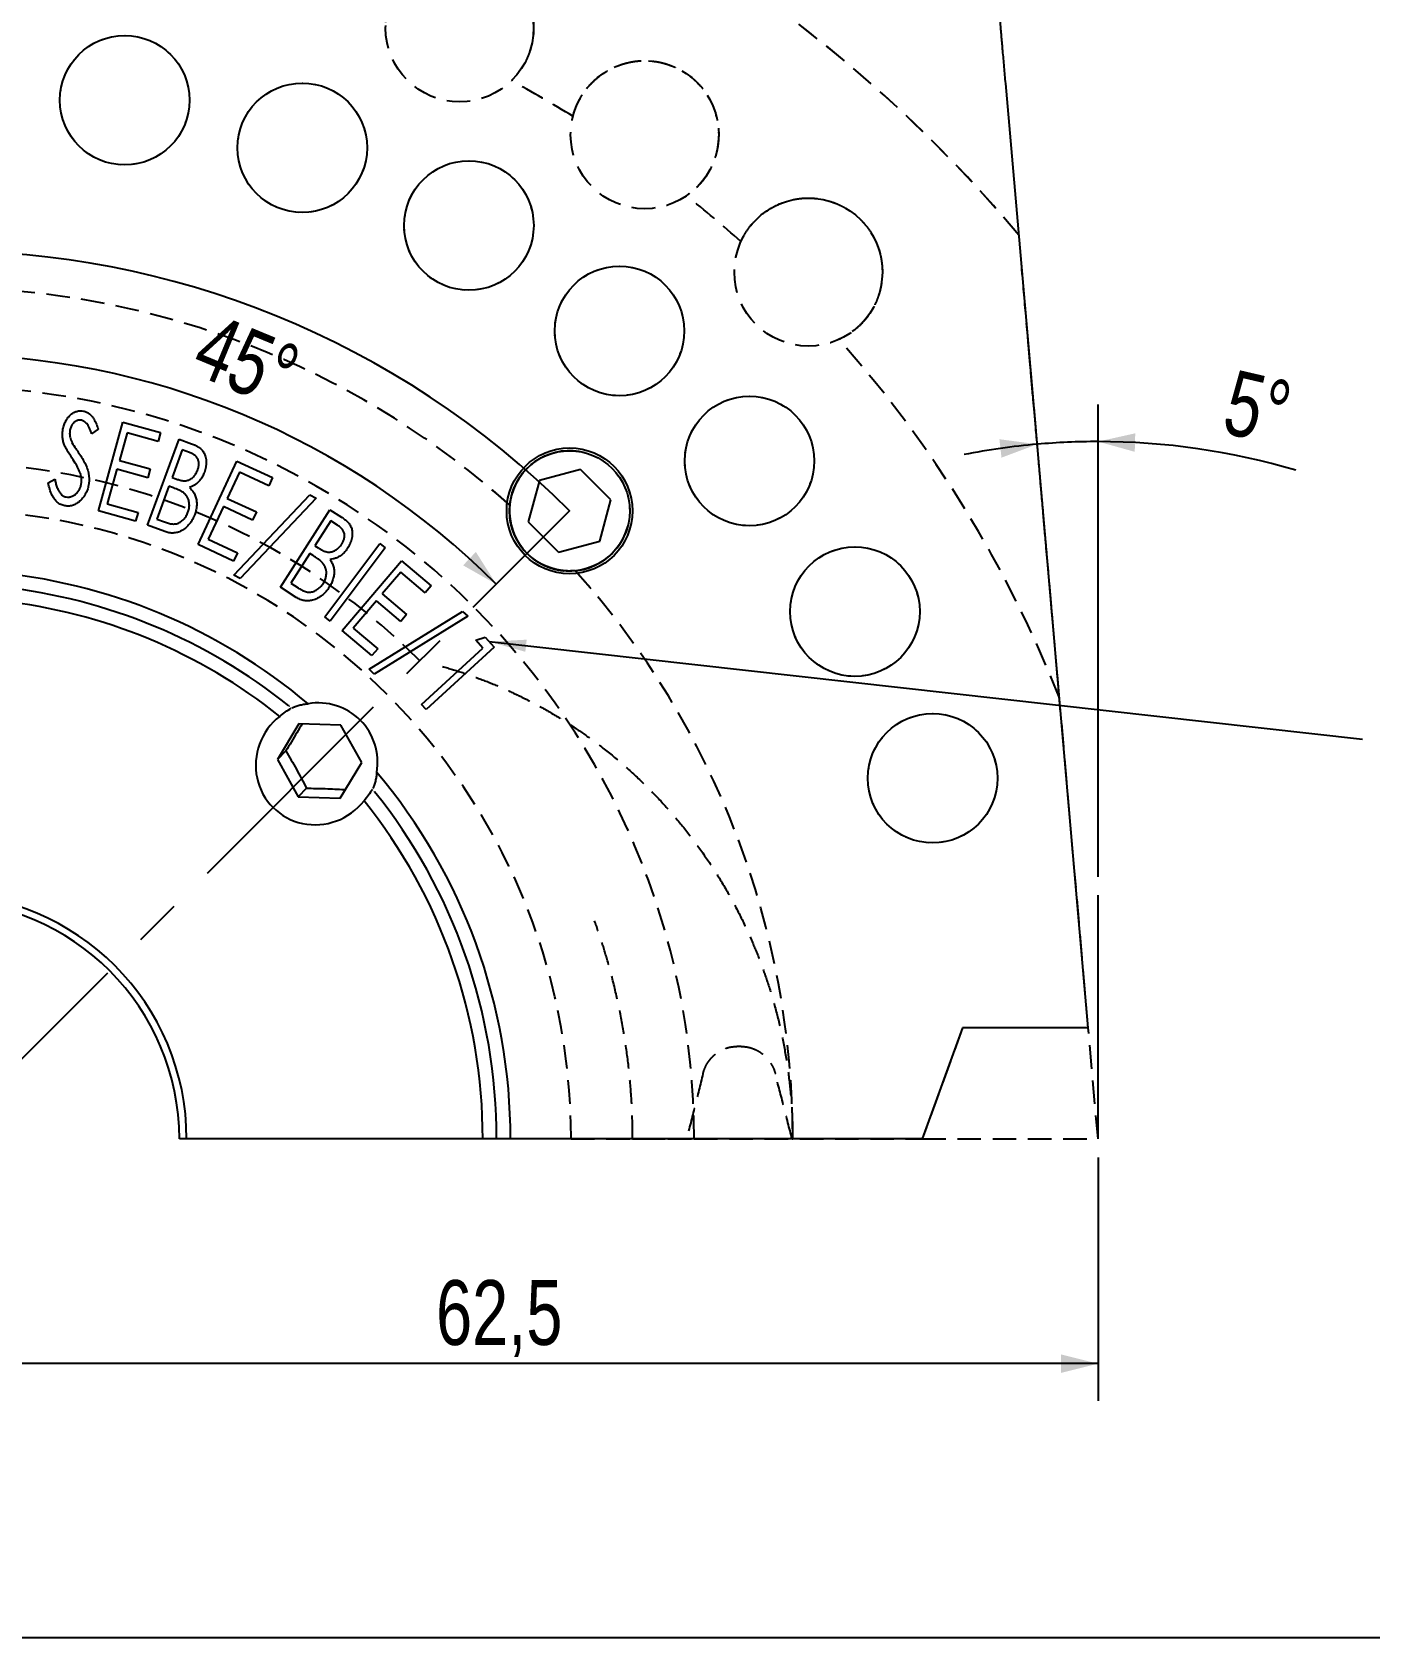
# Model space of a CAD drawing. Header units: millimetres. Extents: x 8 to 862, y 8 to 585.
# Drawn here: x 122.3 to 194.6, y 8 to 94.8 of the extents above; entities that cross this region are included whole.
import ezdxf

# ---------------------------------------------------------------- set-up
doc = ezdxf.new("R2010")
doc.units = ezdxf.units.MM
doc.header["$PDSIZE"] = -1
doc.linetypes.add('CENTERX2', pattern=[20.32, 12.7, -2.54, 2.54, -2.54])
doc.linetypes.add('HIDDEN', pattern=[1.905, 1.27, -0.635])
for name, color, linetype in [('CENTERLINE', 4, 'CENTERX2'), ('DETAIL', 3, 'Continuous'), ('DIMENSIONS', 2, 'Continuous'), ('HIDDEN', 3, 'HIDDEN'), ('TEXT', 2, 'Continuous')]:
    doc.layers.add(name, color=color, linetype=linetype)
doc.layers.add('OUTLINE', color=7, linetype='Continuous', lineweight=25)
doc.styles.add('SLDTEXTSTYLE0', font='TXT', dxfattribs={"width": 0.75})
doc.dimstyles.new('SLDDIMSTYLE19', dxfattribs={"dimtxt": 0.18, "dimasz": 2, "dimexe": 0, "dimexo": 0.0625, "dimgap": 0, "dimtad": 0, "dimtih": 1, "dimtoh": 1, "dimdec": 0, "dimrnd": 1e-09, "dimzin": 0, "dimdsep": 46, "dimtxsty": 'Standard', "dimsah": 1, "dimcen": 0.09, "dimadec": 0, "dimazin": 0, "dimtfac": 2, "dimtdec": 0, "dimtofl": 0, "dimtmove": 0, "dimatfit": 3, "dimfxl": 0, "dimfrac": 2, "dimtolj": 1, "dimtzin": 0, "dimarcsym": 0})
doc.dimstyles.new('SLDDIMSTYLE2', dxfattribs={"dimtxt": 3.5, "dimasz": 2, "dimexe": 0, "dimexo": 0.0625, "dimgap": 0.875, "dimtad": 1, "dimrnd": 1e-09, "dimzin": 12, "dimdsep": 46, "dimtxsty": 'SLDTEXTSTYLE0', "dimsah": 1, "dimcen": 0.09, "dimadec": 0, "dimazin": 3, "dimtfac": 1, "dimtofl": 0, "dimtmove": 0, "dimatfit": 3, "dimfxl": 0, "dimfrac": 2, "dimtolj": 1, "dimtzin": 12, "dimarcsym": 0})
doc.dimstyles.new('SLDDIMSTYLE8', dxfattribs={"dimtxt": 3.5, "dimasz": 2, "dimexe": 0, "dimexo": 0.0625, "dimgap": 0.875, "dimtad": 1, "dimdec": 4, "dimzin": 12, "dimdsep": 46, "dimtxsty": 'SLDTEXTSTYLE0', "dimsah": 1, "dimcen": 0.09, "dimazin": 3, "dimtfac": 1, "dimtofl": 0, "dimtmove": 0, "dimatfit": 3, "dimfxl": 0, "dimfrac": 2, "dimtolj": 1, "dimtzin": 12, "dimarcsym": 0})

# ---------------------------------------------------------------- blocks, each defined once
blk = doc.blocks.new('_D_70')
at = {"layer": 'DIMENSIONS'}
blk.add_arc((117.359, 34.961), 42.397, 45, 90, dxfattribs=at)
for points in [[(117.359, 77.358), (119.347, 76.811), (119.37, 77.811)], [(147.338, 64.94), (146.236, 66.683), (145.546, 65.959)]]:
    blk.add_solid(points, dxfattribs=at)
at = {"layer": 'DIMENSIONS', "insert": (132.059, 79.646), "char_height": 3.5, "attachment_point": 1, "rotation": 337.5, "style": 'SLDTEXTSTYLE0'}
blk.add_mtext('45°', dxfattribs=at)
blk = doc.blocks.new('_D_72')
at = {"layer": 'DIMENSIONS'}
for p, q in [((117.359, 33.961), (117.359, 20.819)), ((179.859, 33.961), (179.859, 20.819)), ((179.859, 22.819), (117.359, 22.819))]:
    blk.add_line(p, q, dxfattribs=at)
for points in [[(117.359, 22.819), (119.359, 22.319), (119.359, 23.319)], [(179.859, 22.819), (177.859, 23.319), (177.859, 22.319)]]:
    blk.add_solid(points, dxfattribs=at)
at = {"layer": 'DIMENSIONS', "insert": (144.083, 27.331), "char_height": 3.5, "attachment_point": 1, "style": 'SLDTEXTSTYLE0'}
blk.add_mtext('62,5', dxfattribs=at)
blk = doc.blocks.new('_D_73')
at = {"layer": 'DIMENSIONS'}
blk.add_line((179.859, 49.133), (179.859, 74.648), dxfattribs=at)
for start, end in [(95, 101.07347), (90, 95), (73.52764, 90)]:
    blk.add_arc((179.859, 34.961), 37.686, start, end, dxfattribs=at)
for points in [[(179.859, 72.648), (181.845, 72.095), (181.872, 73.094)], [(176.575, 72.504), (174.531, 72.774), (174.644, 71.78)]]:
    blk.add_solid(points, dxfattribs=at)
at = {"layer": 'DIMENSIONS', "insert": (187.249, 76.567), "char_height": 3.5, "attachment_point": 1, "rotation": 346.90855, "style": 'SLDTEXTSTYLE0'}
blk.add_mtext('5°', dxfattribs=at)

msp = doc.modelspace()

# ---------------------------------------------------------------- linework, layer by layer
at = {"color": 7, "linetype": 'Continuous', "lineweight": 0}
msp.add_point((151.30031, 68.90222), dxfattribs=at)
at = {"layer": 'CENTERLINE'}
msp.add_line((117.35918, 34.96109), (151.30031, 68.90222), dxfattribs=at)
at = {"layer": 'DETAIL'}
msp.add_arc((151.30031, 68.90222), 3.25, 75, 345, dxfattribs=at)
msp.add_arc((151.30031, 68.90222), 3.25, 75, 345, dxfattribs=at)
at = {"layer": 'HIDDEN'}
for p, q in [((179.33425, 40.96109), (176.06286, 78.35323)), ((172.543, 40.96109), (170.35918, 34.96109)), ((179.33425, 40.96109), (172.543, 40.96109)), ((179.85918, 34.96109), (179.33425, 40.96109)), ((160.57525, 39.96109), (160.33636, 39.96109)), ((151.37801, 34.96109), (157.62191, 34.96109)), ((154.70918, 34.96109), (158.0304, 34.96109)), ((158.0304, 34.96109), (170.35918, 34.96109)), ((163.32639, 34.96109), (163.35918, 34.96109)), ((170.35918, 34.96109), (179.85918, 34.96109))]:
    msp.add_line(p, q, dxfattribs=at)
for centre, radius in [((145.35764, 95.00398), 4), ((127.25713, 91.09513), 3.5), ((155.35862, 89.22991), 4), ((136.85433, 88.52357), 3.5), ((145.85918, 84.32454), 3.5), ((164.20501, 81.80691), 4), ((153.99808, 78.62562), 3.5), ((161.02372, 71.59998), 3.5), ((151.30031, 68.90222), 3.25), ((166.72263, 63.46109), 3.5), ((170.92166, 54.45624), 3.5)]:
    msp.add_circle(centre, radius, dxfattribs=at)
for radius, start, end in [(76, 39.9913068, 140.0086932), (76, 39.9913068, 82.4391568), (64.95, 58.3046094, 61.6953906), (64.95, 48.3046094, 51.6953906), (46, 48.1240038, 86.8759962), (46, 48.1240038, 86.8759962), (64.95, 21.5408666, 41.6953906), (40.67122, 0, 180), (36.55, 45, 135), (36.55, 45, 135), (34.01882, 0, 180), (46, 0, 41.8759962), (46, 0, 41.8759962)]:
    msp.add_arc((117.35918, 34.96109), radius, start, end, dxfattribs=at)
for points, knots in [([(141.36938, 95.31018), (141.38697, 95.46773), (141.42223, 95.78339), (141.54381, 96.2379), (141.71306, 96.67475), (141.93393, 97.09019), (142.20525, 97.48162), (142.52772, 97.84496), (142.90058, 98.17372), (143.29455, 98.44153), (143.69833, 98.65172), (144.10123, 98.8099), (144.50425, 98.91917), (144.8987, 98.98315), (145.27632, 99.00904), (145.64474, 98.99931), (145.998, 98.95689), (146.33123, 98.88841), (146.66242, 98.79069), (146.98656, 98.6624), (147.29925, 98.50649), (147.63689, 98.30027), (147.98372, 98.03331), (148.3318, 97.69365), (148.63358, 97.31597), (148.88819, 96.90448), (149.08617, 96.47699), (149.22948, 96.04097), (149.32039, 95.60492), (149.36176, 95.17297), (149.35676, 94.7478), (149.3083, 94.33415), (149.20837, 93.88631), (149.0413, 93.41253), (148.78932, 92.92633), (148.49489, 92.50077), (148.26129, 92.2561), (148.15581, 92.14562)], [0, 0, 0, 0, 0.03441578, 0.06895525, 0.10349959, 0.13792268, 0.17254143, 0.20731243, 0.24204361, 0.27660793, 0.30402444, 0.33149758, 0.35888024, 0.38053764, 0.40224705, 0.42387907, 0.44197981, 0.460131, 0.47821957, 0.49637154, 0.51458899, 0.53274261, 0.55843152, 0.58413587, 0.61213225, 0.64014859, 0.6692329, 0.69842565, 0.72755224, 0.75707524, 0.78670281, 0.81635283, 0.84590655, 0.88618371, 0.92655845, 0.96683737, 1, 1, 1, 1]), ([(151.48412, 90.22402), (151.52881, 90.37612), (151.61834, 90.68086), (151.81699, 91.10735), (152.05954, 91.50817), (152.34918, 91.87895), (152.68436, 92.21732), (153.06502, 92.51914), (153.48931, 92.77816), (153.9238, 92.97349), (154.35794, 93.11038), (154.78218, 93.19619), (155.19806, 93.23381), (155.59762, 93.22833), (155.97401, 93.18824), (156.33514, 93.1147), (156.67566, 93.01157), (156.99194, 92.88626), (157.30113, 92.73251), (157.59808, 92.5499), (157.87893, 92.34205), (158.17564, 92.08034), (158.47084, 91.7572), (158.75466, 91.36227), (158.98626, 90.93791), (159.16555, 90.48847), (159.28629, 90.03309), (159.35171, 89.57881), (159.36552, 89.1336), (159.33125, 88.70103), (159.25249, 88.28318), (159.13295, 87.88423), (158.95676, 87.46055), (158.70996, 87.02298), (158.37738, 86.58792), (158.01353, 86.21996), (157.74099, 86.01957), (157.61793, 85.92908)], [0, 0, 0, 0, 0.0344158, 0.06895515, 0.10349966, 0.13792265, 0.17254148, 0.2073124, 0.24204352, 0.27660792, 0.30402453, 0.33149758, 0.35888017, 0.38053763, 0.40224699, 0.423879, 0.44197969, 0.46013107, 0.47821964, 0.49637156, 0.51458901, 0.53274263, 0.55843149, 0.58413577, 0.61213219, 0.64014857, 0.66923284, 0.69842564, 0.72755231, 0.7570753, 0.78670285, 0.81635287, 0.84590658, 0.88618367, 0.92655843, 0.96683732, 1, 1, 1, 1]), ([(160.56199, 83.45872), (160.63241, 83.60075), (160.7735, 83.88532), (161.0432, 84.27083), (161.35166, 84.62344), (161.70129, 84.93829), (162.09013, 85.21332), (162.51742, 85.44445), (162.98024, 85.62586), (163.44205, 85.74277), (163.89337, 85.80219), (164.32606, 85.81302), (164.74216, 85.77787), (165.1347, 85.70308), (165.4984, 85.59825), (165.84128, 85.46311), (166.15872, 85.30242), (166.44843, 85.12409), (166.72622, 84.91899), (166.98695, 84.68758), (167.22745, 84.43412), (167.4742, 84.12487), (167.7088, 83.75538), (167.91974, 83.31716), (168.07413, 82.85903), (168.17265, 82.38528), (168.21247, 81.91586), (168.19801, 81.45712), (168.1343, 81.01628), (168.02545, 80.59622), (167.87532, 80.1984), (167.68832, 79.82627), (167.44124, 79.43962), (167.1222, 79.05156), (166.71913, 78.68086), (166.29691, 78.38167), (165.99372, 78.23164), (165.85681, 78.1639)], [0, 0, 0, 0, 0.03441591, 0.06895526, 0.1034996, 0.1379226, 0.17254146, 0.20731229, 0.24204359, 0.27660802, 0.30402456, 0.33149761, 0.3588802, 0.38053769, 0.402247, 0.42387901, 0.44197963, 0.46013098, 0.47821975, 0.49637153, 0.51458888, 0.53274254, 0.55843152, 0.58413574, 0.61213214, 0.64014873, 0.66923288, 0.69842569, 0.72755225, 0.75707527, 0.78670284, 0.81635284, 0.84590656, 0.88618368, 0.92655845, 0.96683726, 1, 1, 1, 1]), ([(177.77281, 58.80844), (177.7228, 59.38009), (177.62278, 60.52338), (177.47391, 62.22494), (177.32591, 63.91663), (177.1649, 65.75683), (176.99134, 67.74073), (176.80561, 69.86357), (176.62157, 71.96718), (176.41843, 74.2891), (176.19687, 76.8215), (175.95736, 79.55904), (175.79989, 81.35905), (175.72115, 82.25901)], [0, 0, 0, 0, 0.06977122, 0.13954296, 0.20943678, 0.27933101, 0.36913129, 0.458953, 0.54877961, 0.63858676, 0.75905011, 0.87953059, 1, 1, 1, 1]), ([(148.06513, 69.21229), (147.98023, 69.28805), (147.81016, 69.43981), (147.58639, 69.63583), (147.38941, 69.80654), (147.22542, 69.94711), (147.09525, 70.05775), (147.00104, 70.13724), (146.94565, 70.18388), (146.92839, 70.19836), (146.94947, 70.1806), (147.00995, 70.1298), (147.10722, 70.04761), (147.24, 69.93464), (147.40741, 69.79103), (147.60616, 69.61861), (147.82511, 69.42658), (147.98755, 69.28155), (148.06513, 69.21229)], [0, 0, 0, 0, 0.0629023, 0.12600441, 0.18890577, 0.25181299, 0.31492161, 0.37782854, 0.4406061, 0.50358444, 0.56636282, 0.62897078, 0.69177806, 0.7543868, 0.81708507, 0.87998188, 0.94267982, 1, 1, 1, 1]), ([(151.61038, 65.66704), (151.49257, 65.65956), (151.25661, 65.64456), (150.89929, 65.67117), (150.54424, 65.73419), (150.19572, 65.83887), (149.85856, 65.98224), (149.54256, 66.16044), (149.25241, 66.37088), (148.99009, 66.60775), (148.75718, 66.86844), (148.55689, 67.1493), (148.3891, 67.44492), (148.25259, 67.75633), (148.15001, 68.08022), (148.08224, 68.41227), (148.04173, 68.79194), (148.05652, 69.05756), (148.06513, 69.21229)], [0, 0, 0, 0, 0.06327573, 0.12673552, 0.18999069, 0.25345678, 0.31713628, 0.38058339, 0.44117876, 0.50197877, 0.56257117, 0.62115972, 0.67993397, 0.73853292, 0.79797187, 0.85758858, 0.91704347, 1, 1, 1, 1]), ([(148.06513, 69.21229), (148.05765, 69.09448), (148.04265, 68.85852), (148.06926, 68.5012), (148.13228, 68.14615), (148.23696, 67.79763), (148.38033, 67.46048), (148.55854, 67.14447), (148.76897, 66.85431), (149.00584, 66.592), (149.26654, 66.35908), (149.54739, 66.1588), (149.84301, 65.991), (150.15442, 65.8545), (150.47831, 65.75192), (150.81036, 65.68415), (151.19003, 65.64364), (151.45565, 65.65843), (151.61038, 65.66704)], [0, 0, 0, 0, 0.06327517, 0.12673534, 0.18999055, 0.25345599, 0.31713566, 0.38058337, 0.44117789, 0.50197885, 0.56257129, 0.62115988, 0.67993417, 0.73853303, 0.79797143, 0.85758853, 0.91704376, 1, 1, 1, 1]), ([(151.61038, 65.66704), (151.68614, 65.58214), (151.83791, 65.41207), (152.03392, 65.1883), (152.20464, 64.99131), (152.3452, 64.82733), (152.45584, 64.69716), (152.53533, 64.60295), (152.58198, 64.54755), (152.59645, 64.5303), (152.5787, 64.55138), (152.52789, 64.61186), (152.44571, 64.70913), (152.33273, 64.8419), (152.18912, 65.00932), (152.0167, 65.20807), (151.82467, 65.42701), (151.67965, 65.58946), (151.61038, 65.66704)], [0, 0, 0, 0, 0.06290217, 0.12600428, 0.18890575, 0.25181298, 0.31492161, 0.37782849, 0.44060608, 0.50358547, 0.56636281, 0.62897078, 0.69177806, 0.75438782, 0.81708512, 0.87998194, 0.94268065, 1, 1, 1, 1]), ([(144.42475, 60.4932), (144.7866, 60.3855), (145.51067, 60.16997), (146.57841, 59.78411), (147.62989, 59.35384), (148.67303, 58.87024), (149.70543, 58.33323), (150.72444, 57.74213), (151.71633, 57.10453), (152.74859, 56.37259), (153.81122, 55.53398), (154.89255, 54.57848), (155.92265, 53.56289), (156.897, 52.49196), (157.81124, 51.37054), (158.664, 50.1987), (159.45245, 48.97859), (160.17575, 47.71369), (160.77982, 46.50991), (161.28004, 45.37974), (161.69215, 44.33239), (162.06038, 43.26844), (162.41607, 42.08326), (162.74094, 40.77253), (163.01602, 39.33474), (163.21223, 37.88292), (163.33598, 36.42349), (163.35146, 35.44819), (163.35918, 34.96109)], [0, 0, 0, 0, 0.0335752, 0.06718415, 0.10079356, 0.13436923, 0.1690761, 0.20381938, 0.23856303, 0.27327033, 0.31553835, 0.3579341, 0.4003959, 0.44285888, 0.48525759, 0.52752755, 0.57010346, 0.6127117, 0.65528784, 0.68812348, 0.72098843, 0.75385346, 0.78668922, 0.82928748, 0.87198131, 0.91470747, 0.95740153, 1, 1, 1, 1]), ([(154.70918, 34.96109), (154.70198, 35.49758), (154.68758, 36.57086), (154.57164, 38.17718), (154.38582, 39.78727), (154.12137, 41.3974), (153.77989, 43.00387), (153.40456, 44.42975), (153.02458, 45.67987), (152.77392, 46.39649), (152.64853, 46.75499)], [0, 0, 0, 0, 0.13375925, 0.26759027, 0.4013495, 0.53777862, 0.67428387, 0.81071299, 0.90530577, 1, 1, 1, 1]), ([(158.50876, 38.47873), (158.54035, 38.58441), (158.60447, 38.79886), (158.76268, 39.0908), (158.96297, 39.35387), (159.20145, 39.57557), (159.47483, 39.75423), (159.76042, 39.87529), (160.05106, 39.94798), (160.24057, 39.95669), (160.33636, 39.96109)], [0, 0, 0, 0, 0.12622708, 0.25615147, 0.38240338, 0.51224577, 0.63980096, 0.77098553, 0.88423983, 1, 1, 1, 1]), ([(160.57525, 39.96109), (160.68277, 39.95555), (160.89685, 39.94453), (161.21247, 39.85544), (161.5089, 39.71587), (161.78087, 39.52288), (162.01513, 39.28806), (162.20904, 39.01305), (162.3439, 38.74033), (162.39889, 38.55486), (162.42146, 38.47873)], [0, 0, 0, 0, 0.13026707, 0.25937968, 0.39229869, 0.52030138, 0.65209293, 0.77877977, 0.90919935, 1, 1, 1, 1]), ([(158.50876, 38.47873), (158.3623, 37.89285), (158.06936, 36.72097), (157.77107, 35.54775), (157.62191, 34.96109)], [0, 0, 0, 0, 0.49995166, 1, 1, 1, 1]), ([(163.32639, 34.96109), (163.17682, 35.54717), (162.87766, 36.71942), (162.57353, 37.89226), (162.42146, 38.47873)], [0, 0, 0, 0, 0.49995733, 1, 1, 1, 1])]:
    msp.add_open_spline(points, degree=3, knots=knots, dxfattribs=at)
at = {"layer": 'OUTLINE'}
for p, q in [((179.33425, 40.96109), (174.86877, 92.00185)), ((125.82422, 73.31491), (125.46865, 73.07153)), ((125.83159, 68.90524), (127.15971, 73.6939)), ((127.38307, 73.12399), (126.96841, 71.62659)), ((127.15971, 73.6939), (129.19197, 73.131)), ((129.06076, 72.65924), (127.38307, 73.12399)), ((129.19197, 73.131), (129.06076, 72.65924)), ((128.48161, 68.12948), (130.19234, 72.77992)), ((130.36261, 72.2), (129.81474, 70.71162)), ((130.19234, 72.77992), (130.87343, 72.52953)), ((130.76225, 72.05276), (130.36261, 72.2)), ((126.8382, 71.15784), (126.31737, 69.27883)), ((128.50086, 70.6971), (126.8382, 71.15784)), ((126.96841, 71.62659), (128.63107, 71.16585)), ((128.63107, 71.16585), (128.50086, 70.6971)), ((131.22974, 67.07858), (133.32509, 71.5908)), ((133.32509, 71.5908), (135.25117, 70.69737)), ((123.12289, 70.41928), (123.47846, 70.60858)), ((129.81474, 70.71162), (130.01205, 70.6395)), ((133.45329, 70.99084), (132.79825, 69.57958)), ((135.04384, 70.25266), (133.45329, 70.99084)), ((135.25117, 70.69737), (135.04384, 70.25266)), ((149.66732, 70.53521), (149.0696, 68.3045)), ((151.89803, 71.13293), (149.66732, 70.53521)), ((153.53102, 69.49993), (151.89803, 71.13293)), ((129.64246, 70.24387), (128.98641, 68.46101)), ((129.83778, 70.17175), (129.64246, 70.24387)), ((132.79825, 69.57958), (134.37477, 68.84841)), ((133.15881, 65.42784), (137.26037, 69.77479)), ((137.60292, 69.5895), (133.49835, 65.24455)), ((137.26037, 69.77479), (137.60292, 69.5895)), ((152.9333, 67.26922), (153.53102, 69.49993)), ((127.84882, 68.34634), (125.83159, 68.90524)), ((126.31737, 69.27883), (127.98003, 68.8181)), ((127.98003, 68.8181), (127.84882, 68.34634)), ((132.59292, 69.13787), (131.7716, 67.36804)), ((134.16944, 68.4067), (132.59292, 69.13787)), ((134.37477, 68.84841), (134.16944, 68.4067)), ((135.67085, 64.77496), (138.34913, 68.96467)), ((138.34913, 68.96467), (138.96612, 68.57004)), ((129.43012, 67.78093), (128.48161, 68.12948)), ((128.98641, 68.46101), (129.4141, 68.30377)), ((138.39421, 68.3587), (137.53583, 67.01655)), ((138.75579, 68.12733), (138.39421, 68.3587)), ((149.0696, 68.3045), (150.70259, 66.67151)), ((133.1418, 66.19216), (131.22974, 67.07858)), ((131.7716, 67.36804), (133.34813, 66.63687)), ((137.53583, 67.01655), (137.71412, 66.90237)), ((138.06443, 63.17189), (141.03819, 67.13123)), ((141.33266, 66.90987), (138.35891, 62.95054)), ((141.03819, 67.13123), (141.33266, 66.90987)), ((150.70259, 66.67151), (152.9333, 67.26922)), ((133.34813, 66.63687), (133.1418, 66.19216)), ((137.2664, 66.59487), (136.23976, 64.98931)), ((137.44269, 66.4827), (137.2664, 66.59487)), ((139.01778, 62.43155), (142.20788, 66.20659)), ((142.20788, 66.20659), (143.81746, 64.84641)), ((133.49835, 65.24455), (133.15881, 65.42784)), ((142.17383, 65.59861), (141.17623, 64.41772)), ((143.50296, 64.47482), (142.17383, 65.59861)), ((136.53022, 64.22508), (135.67085, 64.77496)), ((136.23976, 64.98931), (136.62738, 64.74191)), ((141.17623, 64.41772), (142.49434, 63.30294)), ((143.81746, 64.84641), (143.50296, 64.47482)), ((140.86374, 64.04813), (139.61273, 62.56776)), ((140.46203, 60.34674), (145.51312, 63.47074)), ((142.18184, 62.93335), (140.86374, 64.04813)), ((145.51312, 63.47074), (145.79256, 63.20631)), ((138.35891, 62.95054), (138.06443, 63.17189)), ((139.61273, 62.56776), (140.93084, 61.45298)), ((145.79256, 63.20631), (140.73948, 60.08432)), ((142.49434, 63.30294), (142.18184, 62.93335)), ((140.61634, 61.08038), (139.01778, 62.43155)), ((146.22622, 61.91192), (146.73503, 62.08019)), ((146.61584, 61.48624), (146.22622, 61.91192)), ((146.73503, 62.08019), (147.22481, 61.54633)), ((140.93084, 61.45298), (140.61634, 61.08038)), ((143.29252, 58.44036), (146.61584, 61.48624)), ((147.22481, 61.54633), (143.54092, 58.16993)), ((140.73948, 60.08432), (140.46203, 60.34674)), ((143.54092, 58.16993), (143.29252, 58.44036)), ((136.66563, 57.40215), (135.50629, 55.46966)), ((138.94552, 57.32058), (136.66563, 57.40215)), ((140.06607, 55.30652), (138.94552, 57.32058)), ((135.96459, 55.92796), (135.50629, 55.46966)), ((135.50629, 55.46966), (136.62684, 53.4556)), ((138.90673, 53.37403), (140.06607, 55.30652)), ((137.08514, 53.9139), (136.62684, 53.4556)), ((136.62684, 53.4556), (138.90673, 53.37403)), ((140.74681, 53.72993), (140.76367, 53.76146)), ((179.85918, 34.96109), (179.85918, 48.13291)), ((172.543, 40.96109), (170.35918, 34.96109)), ((179.33425, 40.96109), (172.543, 40.96109)), ((130.6046, 34.96109), (130.20918, 34.96109)), ((146.60918, 34.96109), (130.6046, 34.96109)), ((147.35918, 34.96109), (146.60918, 34.96109)), ((148.10918, 34.96109), (147.35918, 34.96109)), ((170.35918, 34.96109), (148.10918, 34.96109)), ((832, 8), (8, 8))]:
    msp.add_line(p, q, dxfattribs=at)
at = {"layer": 'OUTLINE', "flags": 128}
msp.add_lwpolyline([(136.15955, 58.36558), (136.15588, 58.36364), (136.12803, 58.34872)], dxfattribs=at)
at = {"layer": 'OUTLINE'}
for centre, radius in [((127.25713, 91.09513), 3.5), ((136.85433, 88.52357), 3.5), ((145.85918, 84.32454), 3.5), ((153.99808, 78.62562), 3.5), ((161.02372, 71.59998), 3.5), ((151.30031, 68.90222), 3.4), ((151.30031, 68.90222), 3.25), ((166.72263, 63.46109), 3.5), ((170.92166, 54.45624), 3.5)]:
    msp.add_circle(centre, radius, dxfattribs=at)
for radius, start, end in [(48, 45, 135), (30.75, 49.8937328, 85.1062672), (30, 51.2748168, 83.7251832), (29.25, 51.3325035, 83.6674965), (30.75, 0, 40.1062672), (29.25, 0, 38.6674965), (30, 0, 38.7251832), (13.24542, 0, 180), (12.85, 0, 180)]:
    msp.add_arc((117.35918, 34.96109), radius, start, end, dxfattribs=at)
for start_param, end_param in [(2.20229385, 4.08089146), (4.59134766, 7.97502295)]:
    msp.add_ellipse((137.63108, 55.23298), major_axis=(-2.35855, -2.35855), ratio=0.97437006, start_param=start_param, end_param=end_param, dxfattribs=at)
for points, knots in [([(174.86877, 92.00185), (174.85583, 92.14965), (174.82997, 92.44525), (174.79111, 92.8895), (174.75233, 93.33265), (174.71605, 93.74728), (174.68261, 94.12969), (174.65177, 94.48198), (174.62167, 94.82615), (174.58857, 95.20442), (174.56012, 95.52967), (174.53654, 95.79926), (174.51752, 96.01652), (174.49854, 96.23355), (174.4826, 96.4158), (174.47205, 96.53632), (174.47071, 96.55161), (174.47003, 96.5594)], [0, 0, 0, 0, 0.0739244, 0.14784562, 0.22303139, 0.29820984, 0.36050986, 0.42280214, 0.48640528, 0.54999575, 0.63990032, 0.68592804, 0.73194453, 0.79944874, 0.86866412, 0.93316695, 1, 1, 1, 1]), ([(123.91917, 73.32393), (123.93641, 73.39837), (123.9709, 73.54726), (124.06192, 73.75876), (124.18595, 73.95225), (124.33397, 74.10724), (124.49812, 74.21675), (124.66434, 74.28765), (124.84377, 74.32101), (124.96325, 74.30599), (125.02293, 74.29849)], [0, 0, 0, 0, 0.140037343, 0.280115068, 0.420152257, 0.56006687, 0.670060582, 0.780069746, 0.890130415, 1, 1, 1, 1]), ([(124.91777, 73.79668), (124.86135, 73.80211), (124.74846, 73.81297), (124.58702, 73.74639), (124.45346, 73.6261), (124.34814, 73.46542), (124.3159, 73.33639), (124.29978, 73.27185)], [0, 0, 0, 0, 0.18631753, 0.37285355, 0.55975302, 0.77977353, 1, 1, 1, 1]), ([(125.46865, 73.07153), (125.44899, 73.1278), (125.40967, 73.24032), (125.34103, 73.40521), (125.26645, 73.55443), (125.16819, 73.67298), (125.05386, 73.75898), (124.96311, 73.78412), (124.91777, 73.79668)], [0, 0, 0, 0, 0.18684844, 0.37364199, 0.56037409, 0.70696597, 0.85357696, 1, 1, 1, 1]), ([(125.02293, 74.29849), (125.08356, 74.28262), (125.20483, 74.2509), (125.36277, 74.14601), (125.49741, 74.01502), (125.6201, 73.8279), (125.72929, 73.59313), (125.79257, 73.40766), (125.82422, 73.31491)], [0, 0, 0, 0, 0.13994326, 0.27990636, 0.41987699, 0.55983663, 0.77987441, 1, 1, 1, 1]), ([(123.96925, 72.54068), (123.94844, 72.61185), (123.90681, 72.75426), (123.88742, 72.96065), (123.89131, 73.15144), (123.90988, 73.26642), (123.91917, 73.32393)], [0, 0, 0, 0, 0.27992464, 0.5600283, 0.7799196, 1, 1, 1, 1]), ([(124.29978, 73.27185), (124.29064, 73.20698), (124.27236, 73.07725), (124.2949, 72.89482), (124.34294, 72.73346), (124.38627, 72.64034), (124.40795, 72.59376)], [0, 0, 0, 0, 0.279987873, 0.559947253, 0.779887985, 1, 1, 1, 1]), ([(124.40695, 71.76443), (124.31608, 71.90418), (124.18951, 72.09882), (124.0424, 72.3582), (123.99363, 72.47987), (123.96925, 72.54068)], [0, 0, 0, 0, 0.560106207, 0.780160605, 1, 1, 1, 1]), ([(124.40795, 72.59376), (124.47541, 72.48417), (124.59589, 72.28844), (124.72621, 72.09914), (124.78355, 72.01583)], [0, 0, 0, 0, 0.559939358, 1, 1, 1, 1]), ([(131.20296, 71.11626), (131.22025, 71.1689), (131.25483, 71.27418), (131.27245, 71.44045), (131.2545, 71.60678), (131.18743, 71.76441), (131.06978, 71.89179), (130.92358, 71.98772), (130.81605, 72.03108), (130.76225, 72.05276)], [0, 0, 0, 0, 0.14017692, 0.28034243, 0.42037451, 0.56021356, 0.70655464, 0.85320654, 1, 1, 1, 1]), ([(130.87343, 72.52953), (130.94066, 72.50315), (131.0751, 72.45042), (131.26445, 72.34439), (131.43428, 72.20728), (131.55798, 72.02641), (131.64086, 71.80073), (131.67148, 71.53941), (131.64828, 71.25475), (131.59111, 71.07428), (131.56253, 70.98405)], [0, 0, 0, 0, 0.11210549, 0.2241688, 0.33608851, 0.44798992, 0.55997322, 0.70662123, 0.85331821, 1, 1, 1, 1]), ([(124.8787, 70.86199), (124.84639, 70.95177), (124.78174, 71.13135), (124.62066, 71.43231), (124.48801, 71.63845), (124.40695, 71.76443)], [0, 0, 0, 0, 0.27993548, 0.55995062, 1, 1, 1, 1]), ([(124.78355, 72.01583), (124.84745, 71.91978), (124.97524, 71.7277), (125.13994, 71.42318), (125.26207, 71.12447), (125.32219, 70.8334), (125.34378, 70.56081), (125.31818, 70.38099), (125.30539, 70.29108)], [0, 0, 0, 0, 0.186735906, 0.373422347, 0.560014098, 0.706679591, 0.853344426, 1, 1, 1, 1]), ([(124.02133, 69.17529), (123.94741, 69.19528), (123.79957, 69.23525), (123.60777, 69.36625), (123.45161, 69.53509), (123.31229, 69.77065), (123.20007, 70.06786), (123.14863, 70.30211), (123.12289, 70.41928)], [0, 0, 0, 0, 0.13984713, 0.27966587, 0.41960309, 0.55965774, 0.77974425, 1, 1, 1, 1]), ([(123.47846, 70.60858), (123.49393, 70.53628), (123.52486, 70.39168), (123.59216, 70.18027), (123.6753, 69.99075), (123.78237, 69.83381), (123.91028, 69.70904), (124.02242, 69.67438), (124.07842, 69.65706)], [0, 0, 0, 0, 0.18683741, 0.37365494, 0.56044307, 0.70713457, 0.85372504, 1, 1, 1, 1]), ([(125.30539, 70.29108), (125.28534, 70.20541), (125.24526, 70.0341), (125.13516, 69.79267), (124.98318, 69.57604), (124.80938, 69.40224), (124.62469, 69.27053), (124.4341, 69.18639), (124.22741, 69.14961), (124.09003, 69.16673), (124.02133, 69.17529)], [0, 0, 0, 0, 0.14008802, 0.28013469, 0.42013996, 0.56015042, 0.67019373, 0.78016279, 0.89005904, 1, 1, 1, 1]), ([(124.07842, 69.65706), (124.13463, 69.65087), (124.24711, 69.63849), (124.41296, 69.684), (124.5618, 69.76519), (124.69088, 69.88056), (124.79081, 70.02414), (124.86971, 70.18369), (124.89707, 70.29868), (124.91076, 70.35618)], [0, 0, 0, 0, 0.13975982, 0.27967149, 0.41971522, 0.55969656, 0.70641576, 0.85318908, 1, 1, 1, 1]), ([(124.91076, 70.35618), (124.91795, 70.40344), (124.93234, 70.49802), (124.92564, 70.66955), (124.8965, 70.78904), (124.8787, 70.86199)], [0, 0, 0, 0, 0.28004081, 0.56041755, 1, 1, 1, 1]), ([(130.01205, 70.6395), (130.07714, 70.6171), (130.20729, 70.5723), (130.40908, 70.52655), (130.61876, 70.52859), (130.8166, 70.60947), (130.98245, 70.74542), (131.11749, 70.91707), (131.17447, 71.04986), (131.20296, 71.11626)], [0, 0, 0, 0, 0.14022807, 0.28039134, 0.42017847, 0.55994264, 0.70657986, 0.85327197, 1, 1, 1, 1]), ([(131.56253, 70.98405), (131.53468, 70.91547), (131.47897, 70.77833), (131.35904, 70.59061), (131.22375, 70.43419), (131.07554, 70.31444), (130.92529, 70.22393), (130.81458, 70.1878), (130.75925, 70.16975)], [0, 0, 0, 0, 0.18668642, 0.37333944, 0.55999416, 0.70658452, 0.85337926, 1, 1, 1, 1]), ([(130.42972, 69.8893), (130.37846, 69.92319), (130.2759, 69.991), (130.07485, 70.07994), (129.9277, 70.13693), (129.83778, 70.17175)], [0, 0, 0, 0, 0.27980974, 0.55988554, 1, 1, 1, 1]), ([(130.67712, 68.8246), (130.6994, 68.8942), (130.74396, 69.03341), (130.75592, 69.25378), (130.72555, 69.45617), (130.65509, 69.6309), (130.55977, 69.77612), (130.47306, 69.85158), (130.42972, 69.8893)], [0, 0, 0, 0, 0.18665137, 0.37334208, 0.55991156, 0.70656849, 0.85332293, 1, 1, 1, 1]), ([(130.75925, 70.16975), (130.81025, 70.11577), (130.91223, 70.00783), (131.0368, 69.82119), (131.11335, 69.61039), (131.1505, 69.38634), (131.1489, 69.15584), (131.11403, 68.92413), (131.06514, 68.77631), (131.0407, 68.7024)], [0, 0, 0, 0, 0.14005758, 0.28004235, 0.41994473, 0.55990701, 0.70658346, 0.85330359, 1, 1, 1, 1]), ([(129.4141, 68.30377), (129.48309, 68.27979), (129.62107, 68.23185), (129.83624, 68.18637), (130.05855, 68.19692), (130.26608, 68.28724), (130.44089, 68.43252), (130.58616, 68.61317), (130.6468, 68.75412), (130.67712, 68.8246)], [0, 0, 0, 0, 0.1402068, 0.28037103, 0.42005381, 0.55985857, 0.7065332, 0.85326106, 1, 1, 1, 1]), ([(131.0407, 68.7024), (131.00373, 68.61257), (130.92981, 68.43295), (130.76648, 68.18993), (130.56333, 67.97981), (130.33817, 67.82716), (130.10614, 67.7315), (129.87861, 67.69617), (129.64822, 67.71067), (129.50284, 67.7575), (129.43012, 67.78093)], [0, 0, 0, 0, 0.14006803, 0.28009154, 0.42007339, 0.5600487, 0.67000984, 0.77998629, 0.88995538, 1, 1, 1, 1]), ([(138.96612, 68.57004), (139.02653, 68.52945), (139.14732, 68.44829), (139.31111, 68.30338), (139.44972, 68.13257), (139.5338, 67.92838), (139.56821, 67.68855), (139.54172, 67.42477), (139.45841, 67.14939), (139.36326, 66.98404), (139.31568, 66.90136)], [0, 0, 0, 0, 0.11210788, 0.22419622, 0.33620184, 0.44808623, 0.56005791, 0.70664164, 0.85331134, 1, 1, 1, 1]), ([(138.99016, 67.1097), (139.01872, 67.15776), (139.07582, 67.25388), (139.12902, 67.41412), (139.14571, 67.58203), (139.11354, 67.7518), (139.02437, 67.90246), (138.90032, 68.02785), (138.80398, 68.09416), (138.75579, 68.12733)], [0, 0, 0, 0, 0.14018323, 0.28032066, 0.42041707, 0.56013738, 0.70656394, 0.85321459, 1, 1, 1, 1]), ([(137.71412, 66.90237), (137.77327, 66.86621), (137.89159, 66.7939), (138.08061, 66.7063), (138.28687, 66.66175), (138.49926, 66.6966), (138.69242, 66.79336), (138.86271, 66.93253), (138.94768, 67.05065), (138.99016, 67.1097)], [0, 0, 0, 0, 0.14021531, 0.28045385, 0.42021435, 0.56002496, 0.70659574, 0.85331261, 1, 1, 1, 1]), ([(139.31568, 66.90136), (139.27355, 66.84021), (139.18926, 66.71786), (139.03079, 66.56011), (138.86393, 66.43669), (138.69283, 66.35125), (138.52557, 66.29636), (138.40927, 66.28503), (138.35114, 66.27937)], [0, 0, 0, 0, 0.18662613, 0.37335982, 0.55998804, 0.70659822, 0.85335783, 1, 1, 1, 1]), ([(137.96552, 66.07605), (137.9221, 66.12034), (137.83522, 66.20899), (137.65702, 66.34131), (137.52398, 66.42907), (137.44269, 66.4827)], [0, 0, 0, 0, 0.27979402, 0.55986926, 1, 1, 1, 1]), ([(137.98355, 64.97729), (138.02056, 65.04081), (138.09458, 65.16785), (138.15296, 65.38211), (138.16518, 65.58756), (138.13249, 65.77421), (138.06894, 65.93692), (138, 66.02967), (137.96552, 66.07605)], [0, 0, 0, 0, 0.18668076, 0.37331977, 0.55986613, 0.70659072, 0.85329407, 1, 1, 1, 1]), ([(138.35114, 66.27937), (138.39006, 66.21557), (138.4679, 66.08799), (138.54721, 65.87685), (138.58027, 65.65387), (138.56763, 65.42561), (138.51754, 65.19937), (138.43394, 64.97896), (138.35403, 64.8443), (138.31408, 64.77697)], [0, 0, 0, 0, 0.14004997, 0.28003579, 0.41992153, 0.55993025, 0.70660477, 0.85329941, 1, 1, 1, 1]), ([(138.31408, 64.77697), (138.25827, 64.69677), (138.14667, 64.5364), (137.93383, 64.3325), (137.68699, 64.17266), (137.43264, 64.07162), (137.1837, 64.02961), (136.95241, 64.04379), (136.72983, 64.10998), (136.59677, 64.18671), (136.53022, 64.22508)], [0, 0, 0, 0, 0.1400573, 0.2800726, 0.42006886, 0.56003816, 0.67002854, 0.77996946, 0.8899636, 1, 1, 1, 1]), ([(136.62738, 64.74191), (136.6901, 64.70343), (136.81552, 64.62649), (137.0174, 64.53573), (137.23781, 64.4955), (137.46194, 64.53869), (137.6649, 64.6443), (137.84853, 64.78861), (137.93854, 64.91439), (137.98355, 64.97729)], [0, 0, 0, 0, 0.14021231, 0.28035441, 0.42001201, 0.55981289, 0.70647676, 0.85321162, 1, 1, 1, 1]), ([(135.63458, 57.79905), (135.73489, 57.87981), (135.93154, 58.03811), (136.14664, 58.17658), (136.25201, 58.24441)], [0, 0, 0, 0, 0.51013583, 1, 1, 1, 1]), ([(136.29261, 58.26443), (136.35196, 58.28963), (136.47949, 58.34379), (136.69107, 58.40619), (136.92281, 58.45615), (137.08664, 58.47222), (137.16856, 58.48026)], [0, 0, 0, 0, 0.22222198, 0.47756669, 0.73878974, 1, 1, 1, 1]), ([(136.84887, 57.39559), (136.84828, 57.3946), (136.7555, 57.23764), (136.56182, 56.91424), (136.26729, 56.42511), (136.0655, 56.09369), (135.96459, 55.92796)], [0, 0, 0, 0, 0.00208735, 0.33045409, 0.66516938, 1, 1, 1, 1]), ([(135.96459, 55.92796), (136.06036, 55.7659), (136.25186, 55.44184), (136.5356, 54.94174), (136.81429, 54.43144), (136.99485, 54.08643), (137.08514, 53.9139)], [0, 0, 0, 0, 0.2476452, 0.49520874, 0.74756147, 1, 1, 1, 1]), ([(140.87835, 54.77047), (140.87054, 54.6904), (140.85493, 54.53028), (140.80606, 54.29997), (140.74379, 54.08627), (140.68834, 53.9555), (140.66249, 53.89454)], [0, 0, 0, 0, 0.25524756, 0.51050476, 0.77181552, 1, 1, 1, 1]), ([(137.08514, 53.9139), (137.25453, 53.91119), (137.59327, 53.90577), (138.1018, 53.89196), (138.60752, 53.87232), (138.9694, 53.85477), (139.16115, 53.84386), (139.18769, 53.84235)], [0, 0, 0, 0, 0.2384875, 0.4769165, 0.71899312, 0.96111485, 1, 1, 1, 1]), ([(140.6425, 53.85392), (140.57486, 53.74884), (140.4364, 53.53373), (140.27811, 53.33707), (140.19714, 53.23649)], [0, 0, 0, 0, 0.488491629, 1, 1, 1, 1])]:
    msp.add_open_spline(points, degree=3, knots=knots, dxfattribs=at)

# ---------------------------------------------------------------- dimensions: what is measured, and where the dimension line sits
at = {"layer": 'DIMENSIONS'}
for base, line1, line2, picture, middle in [((178.21532, 72.6117), ((179.85918, 48.13291), (179.85918, 34.96109)), ((174.47003, 96.5594), (179.33425, 40.96109)), '_D_73', (188.39539, 71.66809)), ((133.58378, 74.13073), ((151.30031, 68.90222), (117.35918, 34.96109)), ((117.35918, 82.46109), (117.35918, 34.96109)), '_D_70', (133.58378, 74.13073))]:
    dim = msp.add_angular_dim_2l(base=base, line1=line1, line2=line2, dimstyle='SLDDIMSTYLE8', dxfattribs=at)
    dim.commit()
    dim.dimension.update_dxf_attribs({"geometry": picture, "text_midpoint": middle, "dimtype": 162})
dim = msp.add_linear_dim(base=(117.35918, 22.81889), p1=(179.85918, 34.96109), p2=(117.35918, 34.96109), dimstyle='SLDDIMSTYLE2', dxfattribs=at)
dim.commit()
dim.dimension.update_dxf_attribs({"geometry": '_D_72', "text_midpoint": (148.60918, 22.81889), "dimtype": 160})

# ---------------------------------------------------------------- leaders
at = {"layer": 'TEXT'}
msp.add_leader([(146.95769, 61.83749), (194.15056, 56.55738)], dimstyle='SLDDIMSTYLE19', dxfattribs=at)

doc.saveas('drawing.dxf')
